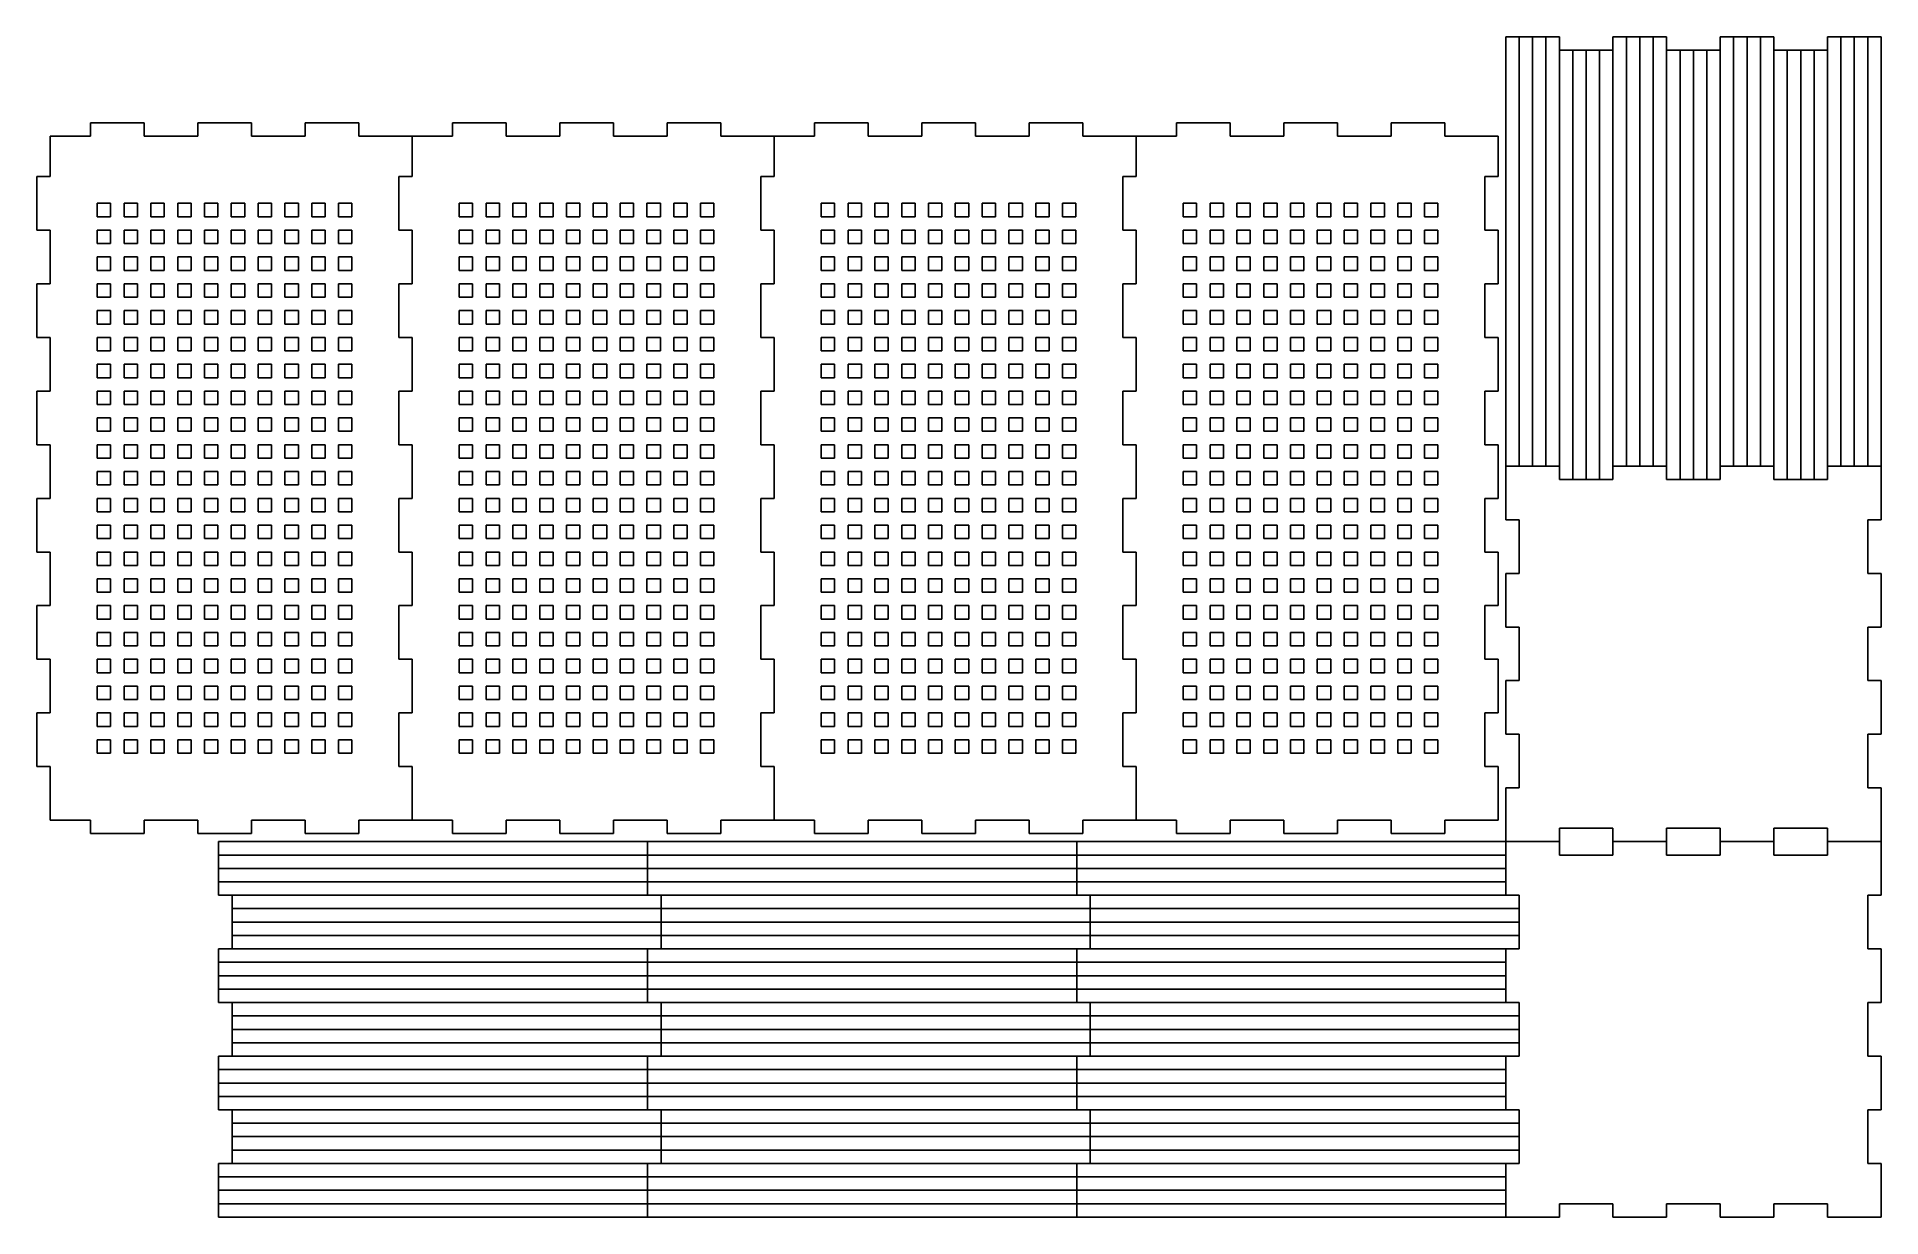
# Model space of a CAD drawing. Header units: inches. Extents: x 15 to 49.4, y 69.5 to 91.5.
import ezdxf

# ---------------------------------------------------------------- set-up
doc = ezdxf.new("R2010")
doc.units = ezdxf.units.IN
doc.header["$MEASUREMENT"] = 0
for name, color, linetype in [('Cut 1', 5, 'Continuous'), ('Cut 2', 1, 'Continuous'), ('Cut 3', 6, 'Continuous')]:
    doc.layers.add(name, color=color, linetype=linetype)

# ---------------------------------------------------------------- blocks, each defined once
blk = doc.blocks.new('*U11')
for p, q in [((-0.125, 0.125), (0.125, 0.125)), ((-0.125, -0.125), (-0.125, 0.125)), ((0.125, 0.125), (0.125, -0.125)), ((0.125, -0.125), (-0.125, -0.125))]:
    blk.add_line(p, q)
blk = doc.blocks.new('*U12')
at = {"layer": 'Cut 2', "color": 0, "linetype": 'ByBlock', "lineweight": -2, "transparency": 16777216}
for p in [(0, 0), (0.5, 0), (1, 0), (1.5, 0), (2, 0), (2.5, 0), (3, 0), (3.5, 0), (4, 0), (4.5, 0), (0, -0.5), (0.5, -0.5), (1, -0.5), (1.5, -0.5), (2, -0.5), (2.5, -0.5), (3, -0.5), (3.5, -0.5), (4, -0.5), (4.5, -0.5), (0, -1), (0.5, -1), (1, -1), (1.5, -1), (2, -1), (2.5, -1), (3, -1), (3.5, -1), (4, -1), (4.5, -1), (0, -1.5), (0.5, -1.5), (1, -1.5), (1.5, -1.5), (2, -1.5), (2.5, -1.5), (3, -1.5), (3.5, -1.5), (4, -1.5), (4.5, -1.5), (0, -2), (0.5, -2), (1, -2), (1.5, -2), (2, -2), (2.5, -2), (3, -2), (3.5, -2), (4, -2), (4.5, -2), (0, -2.5), (0.5, -2.5), (1, -2.5), (1.5, -2.5), (2, -2.5), (2.5, -2.5), (3, -2.5), (3.5, -2.5), (4, -2.5), (4.5, -2.5), (0, -3), (0.5, -3), (1, -3), (1.5, -3), (2, -3), (2.5, -3), (3, -3), (3.5, -3), (4, -3), (4.5, -3), (0, -3.5), (0.5, -3.5), (1, -3.5), (1.5, -3.5), (2, -3.5), (2.5, -3.5), (3, -3.5), (3.5, -3.5), (4, -3.5), (4.5, -3.5), (0, -4), (0.5, -4), (1, -4), (1.5, -4), (2, -4), (2.5, -4), (3, -4), (3.5, -4), (4, -4), (4.5, -4), (0, -4.5), (0.5, -4.5), (1, -4.5), (1.5, -4.5), (2, -4.5), (2.5, -4.5), (3, -4.5), (3.5, -4.5), (4, -4.5), (4.5, -4.5), (0, -5), (0.5, -5), (1, -5), (1.5, -5), (2, -5), (2.5, -5), (3, -5), (3.5, -5), (4, -5), (4.5, -5), (0, -5.5), (0.5, -5.5), (1, -5.5), (1.5, -5.5), (2, -5.5), (2.5, -5.5), (3, -5.5), (3.5, -5.5), (4, -5.5), (4.5, -5.5), (0, -6), (0.5, -6), (1, -6), (1.5, -6), (2, -6), (2.5, -6), (3, -6), (3.5, -6), (4, -6), (4.5, -6), (0, -6.5), (0.5, -6.5), (1, -6.5), (1.5, -6.5), (2, -6.5), (2.5, -6.5), (3, -6.5), (3.5, -6.5), (4, -6.5), (4.5, -6.5), (0, -7), (0.5, -7), (1, -7), (1.5, -7), (2, -7), (2.5, -7), (3, -7), (3.5, -7), (4, -7), (4.5, -7), (0, -7.5), (0.5, -7.5), (1, -7.5), (1.5, -7.5), (2, -7.5), (2.5, -7.5), (3, -7.5), (3.5, -7.5), (4, -7.5), (4.5, -7.5), (0, -8), (0.5, -8), (1, -8), (1.5, -8), (2, -8), (2.5, -8), (3, -8), (3.5, -8), (4, -8), (4.5, -8), (0, -8.5), (0.5, -8.5), (1, -8.5), (1.5, -8.5), (2, -8.5), (2.5, -8.5), (3, -8.5), (3.5, -8.5), (4, -8.5), (4.5, -8.5), (0, -9), (0.5, -9), (1, -9), (1.5, -9), (2, -9), (2.5, -9), (3, -9), (3.5, -9), (4, -9), (4.5, -9), (0, -9.5), (0.5, -9.5), (1, -9.5), (1.5, -9.5), (2, -9.5), (2.5, -9.5), (3, -9.5), (3.5, -9.5), (4, -9.5), (4.5, -9.5), (0, -10), (0.5, -10), (1, -10), (1.5, -10), (2, -10), (2.5, -10), (3, -10), (3.5, -10), (4, -10), (4.5, -10)]:
    blk.add_blockref('*U11', p, dxfattribs=at)
blk = doc.blocks.new('*U70')
for p, q in [((-0.125, 0.125), (0.125, 0.125)), ((-0.125, -0.125), (-0.125, 0.125)), ((0.125, 0.125), (0.125, -0.125)), ((0.125, -0.125), (-0.125, -0.125))]:
    blk.add_line(p, q)
blk = doc.blocks.new('*U72')
at = {"layer": 'Cut 2', "color": 0, "linetype": 'ByBlock', "lineweight": -2, "transparency": 16777216}
for p in [(0, 0), (0.5, 0), (1, 0), (1.5, 0), (2, 0), (2.5, 0), (3, 0), (3.5, 0), (4, 0), (4.5, 0), (0, -0.5), (0.5, -0.5), (1, -0.5), (1.5, -0.5), (2, -0.5), (2.5, -0.5), (3, -0.5), (3.5, -0.5), (4, -0.5), (4.5, -0.5), (0, -1), (0.5, -1), (1, -1), (1.5, -1), (2, -1), (2.5, -1), (3, -1), (3.5, -1), (4, -1), (4.5, -1), (0, -1.5), (0.5, -1.5), (1, -1.5), (1.5, -1.5), (2, -1.5), (2.5, -1.5), (3, -1.5), (3.5, -1.5), (4, -1.5), (4.5, -1.5), (0, -2), (0.5, -2), (1, -2), (1.5, -2), (2, -2), (2.5, -2), (3, -2), (3.5, -2), (4, -2), (4.5, -2), (0, -2.5), (0.5, -2.5), (1, -2.5), (1.5, -2.5), (2, -2.5), (2.5, -2.5), (3, -2.5), (3.5, -2.5), (4, -2.5), (4.5, -2.5), (0, -3), (0.5, -3), (1, -3), (1.5, -3), (2, -3), (2.5, -3), (3, -3), (3.5, -3), (4, -3), (4.5, -3), (0, -3.5), (0.5, -3.5), (1, -3.5), (1.5, -3.5), (2, -3.5), (2.5, -3.5), (3, -3.5), (3.5, -3.5), (4, -3.5), (4.5, -3.5), (0, -4), (0.5, -4), (1, -4), (1.5, -4), (2, -4), (2.5, -4), (3, -4), (3.5, -4), (4, -4), (4.5, -4), (0, -4.5), (0.5, -4.5), (1, -4.5), (1.5, -4.5), (2, -4.5), (2.5, -4.5), (3, -4.5), (3.5, -4.5), (4, -4.5), (4.5, -4.5), (0, -5), (0.5, -5), (1, -5), (1.5, -5), (2, -5), (2.5, -5), (3, -5), (3.5, -5), (4, -5), (4.5, -5), (0, -5.5), (0.5, -5.5), (1, -5.5), (1.5, -5.5), (2, -5.5), (2.5, -5.5), (3, -5.5), (3.5, -5.5), (4, -5.5), (4.5, -5.5), (0, -6), (0.5, -6), (1, -6), (1.5, -6), (2, -6), (2.5, -6), (3, -6), (3.5, -6), (4, -6), (4.5, -6), (0, -6.5), (0.5, -6.5), (1, -6.5), (1.5, -6.5), (2, -6.5), (2.5, -6.5), (3, -6.5), (3.5, -6.5), (4, -6.5), (4.5, -6.5), (0, -7), (0.5, -7), (1, -7), (1.5, -7), (2, -7), (2.5, -7), (3, -7), (3.5, -7), (4, -7), (4.5, -7), (0, -7.5), (0.5, -7.5), (1, -7.5), (1.5, -7.5), (2, -7.5), (2.5, -7.5), (3, -7.5), (3.5, -7.5), (4, -7.5), (4.5, -7.5), (0, -8), (0.5, -8), (1, -8), (1.5, -8), (2, -8), (2.5, -8), (3, -8), (3.5, -8), (4, -8), (4.5, -8), (0, -8.5), (0.5, -8.5), (1, -8.5), (1.5, -8.5), (2, -8.5), (2.5, -8.5), (3, -8.5), (3.5, -8.5), (4, -8.5), (4.5, -8.5), (0, -9), (0.5, -9), (1, -9), (1.5, -9), (2, -9), (2.5, -9), (3, -9), (3.5, -9), (4, -9), (4.5, -9), (0, -9.5), (0.5, -9.5), (1, -9.5), (1.5, -9.5), (2, -9.5), (2.5, -9.5), (3, -9.5), (3.5, -9.5), (4, -9.5), (4.5, -9.5), (0, -10), (0.5, -10), (1, -10), (1.5, -10), (2, -10), (2.5, -10), (3, -10), (3.5, -10), (4, -10), (4.5, -10)]:
    blk.add_blockref('*U70', p, dxfattribs=at)
blk = doc.blocks.new('*U77')
for p, q in [((-0.125, 0.125), (0.125, 0.125)), ((-0.125, -0.125), (-0.125, 0.125)), ((0.125, 0.125), (0.125, -0.125)), ((0.125, -0.125), (-0.125, -0.125))]:
    blk.add_line(p, q)
blk = doc.blocks.new('*U79')
at = {"layer": 'Cut 2', "color": 0, "linetype": 'ByBlock', "lineweight": -2, "transparency": 16777216}
for p in [(0, 0), (0.5, 0), (1, 0), (1.5, 0), (2, 0), (2.5, 0), (3, 0), (3.5, 0), (4, 0), (4.5, 0), (0, -0.5), (0.5, -0.5), (1, -0.5), (1.5, -0.5), (2, -0.5), (2.5, -0.5), (3, -0.5), (3.5, -0.5), (4, -0.5), (4.5, -0.5), (0, -1), (0.5, -1), (1, -1), (1.5, -1), (2, -1), (2.5, -1), (3, -1), (3.5, -1), (4, -1), (4.5, -1), (0, -1.5), (0.5, -1.5), (1, -1.5), (1.5, -1.5), (2, -1.5), (2.5, -1.5), (3, -1.5), (3.5, -1.5), (4, -1.5), (4.5, -1.5), (0, -2), (0.5, -2), (1, -2), (1.5, -2), (2, -2), (2.5, -2), (3, -2), (3.5, -2), (4, -2), (4.5, -2), (0, -2.5), (0.5, -2.5), (1, -2.5), (1.5, -2.5), (2, -2.5), (2.5, -2.5), (3, -2.5), (3.5, -2.5), (4, -2.5), (4.5, -2.5), (0, -3), (0.5, -3), (1, -3), (1.5, -3), (2, -3), (2.5, -3), (3, -3), (3.5, -3), (4, -3), (4.5, -3), (0, -3.5), (0.5, -3.5), (1, -3.5), (1.5, -3.5), (2, -3.5), (2.5, -3.5), (3, -3.5), (3.5, -3.5), (4, -3.5), (4.5, -3.5), (0, -4), (0.5, -4), (1, -4), (1.5, -4), (2, -4), (2.5, -4), (3, -4), (3.5, -4), (4, -4), (4.5, -4), (0, -4.5), (0.5, -4.5), (1, -4.5), (1.5, -4.5), (2, -4.5), (2.5, -4.5), (3, -4.5), (3.5, -4.5), (4, -4.5), (4.5, -4.5), (0, -5), (0.5, -5), (1, -5), (1.5, -5), (2, -5), (2.5, -5), (3, -5), (3.5, -5), (4, -5), (4.5, -5), (0, -5.5), (0.5, -5.5), (1, -5.5), (1.5, -5.5), (2, -5.5), (2.5, -5.5), (3, -5.5), (3.5, -5.5), (4, -5.5), (4.5, -5.5), (0, -6), (0.5, -6), (1, -6), (1.5, -6), (2, -6), (2.5, -6), (3, -6), (3.5, -6), (4, -6), (4.5, -6), (0, -6.5), (0.5, -6.5), (1, -6.5), (1.5, -6.5), (2, -6.5), (2.5, -6.5), (3, -6.5), (3.5, -6.5), (4, -6.5), (4.5, -6.5), (0, -7), (0.5, -7), (1, -7), (1.5, -7), (2, -7), (2.5, -7), (3, -7), (3.5, -7), (4, -7), (4.5, -7), (0, -7.5), (0.5, -7.5), (1, -7.5), (1.5, -7.5), (2, -7.5), (2.5, -7.5), (3, -7.5), (3.5, -7.5), (4, -7.5), (4.5, -7.5), (0, -8), (0.5, -8), (1, -8), (1.5, -8), (2, -8), (2.5, -8), (3, -8), (3.5, -8), (4, -8), (4.5, -8), (0, -8.5), (0.5, -8.5), (1, -8.5), (1.5, -8.5), (2, -8.5), (2.5, -8.5), (3, -8.5), (3.5, -8.5), (4, -8.5), (4.5, -8.5), (0, -9), (0.5, -9), (1, -9), (1.5, -9), (2, -9), (2.5, -9), (3, -9), (3.5, -9), (4, -9), (4.5, -9), (0, -9.5), (0.5, -9.5), (1, -9.5), (1.5, -9.5), (2, -9.5), (2.5, -9.5), (3, -9.5), (3.5, -9.5), (4, -9.5), (4.5, -9.5), (0, -10), (0.5, -10), (1, -10), (1.5, -10), (2, -10), (2.5, -10), (3, -10), (3.5, -10), (4, -10), (4.5, -10)]:
    blk.add_blockref('*U77', p, dxfattribs=at)
blk = doc.blocks.new('*U85')
for p, q in [((-0.125, 0.125), (0.125, 0.125)), ((-0.125, -0.125), (-0.125, 0.125)), ((0.125, 0.125), (0.125, -0.125)), ((0.125, -0.125), (-0.125, -0.125))]:
    blk.add_line(p, q)
blk = doc.blocks.new('*U86')
at = {"layer": 'Cut 2', "color": 0, "linetype": 'ByBlock', "lineweight": -2, "transparency": 16777216}
for p in [(0, 0), (0.5, 0), (1, 0), (1.5, 0), (2, 0), (2.5, 0), (3, 0), (3.5, 0), (4, 0), (4.5, 0), (0, -0.5), (0.5, -0.5), (1, -0.5), (1.5, -0.5), (2, -0.5), (2.5, -0.5), (3, -0.5), (3.5, -0.5), (4, -0.5), (4.5, -0.5), (0, -1), (0.5, -1), (1, -1), (1.5, -1), (2, -1), (2.5, -1), (3, -1), (3.5, -1), (4, -1), (4.5, -1), (0, -1.5), (0.5, -1.5), (1, -1.5), (1.5, -1.5), (2, -1.5), (2.5, -1.5), (3, -1.5), (3.5, -1.5), (4, -1.5), (4.5, -1.5), (0, -2), (0.5, -2), (1, -2), (1.5, -2), (2, -2), (2.5, -2), (3, -2), (3.5, -2), (4, -2), (4.5, -2), (0, -2.5), (0.5, -2.5), (1, -2.5), (1.5, -2.5), (2, -2.5), (2.5, -2.5), (3, -2.5), (3.5, -2.5), (4, -2.5), (4.5, -2.5), (0, -3), (0.5, -3), (1, -3), (1.5, -3), (2, -3), (2.5, -3), (3, -3), (3.5, -3), (4, -3), (4.5, -3), (0, -3.5), (0.5, -3.5), (1, -3.5), (1.5, -3.5), (2, -3.5), (2.5, -3.5), (3, -3.5), (3.5, -3.5), (4, -3.5), (4.5, -3.5), (0, -4), (0.5, -4), (1, -4), (1.5, -4), (2, -4), (2.5, -4), (3, -4), (3.5, -4), (4, -4), (4.5, -4), (0, -4.5), (0.5, -4.5), (1, -4.5), (1.5, -4.5), (2, -4.5), (2.5, -4.5), (3, -4.5), (3.5, -4.5), (4, -4.5), (4.5, -4.5), (0, -5), (0.5, -5), (1, -5), (1.5, -5), (2, -5), (2.5, -5), (3, -5), (3.5, -5), (4, -5), (4.5, -5), (0, -5.5), (0.5, -5.5), (1, -5.5), (1.5, -5.5), (2, -5.5), (2.5, -5.5), (3, -5.5), (3.5, -5.5), (4, -5.5), (4.5, -5.5), (0, -6), (0.5, -6), (1, -6), (1.5, -6), (2, -6), (2.5, -6), (3, -6), (3.5, -6), (4, -6), (4.5, -6), (0, -6.5), (0.5, -6.5), (1, -6.5), (1.5, -6.5), (2, -6.5), (2.5, -6.5), (3, -6.5), (3.5, -6.5), (4, -6.5), (4.5, -6.5), (0, -7), (0.5, -7), (1, -7), (1.5, -7), (2, -7), (2.5, -7), (3, -7), (3.5, -7), (4, -7), (4.5, -7), (0, -7.5), (0.5, -7.5), (1, -7.5), (1.5, -7.5), (2, -7.5), (2.5, -7.5), (3, -7.5), (3.5, -7.5), (4, -7.5), (4.5, -7.5), (0, -8), (0.5, -8), (1, -8), (1.5, -8), (2, -8), (2.5, -8), (3, -8), (3.5, -8), (4, -8), (4.5, -8), (0, -8.5), (0.5, -8.5), (1, -8.5), (1.5, -8.5), (2, -8.5), (2.5, -8.5), (3, -8.5), (3.5, -8.5), (4, -8.5), (4.5, -8.5), (0, -9), (0.5, -9), (1, -9), (1.5, -9), (2, -9), (2.5, -9), (3, -9), (3.5, -9), (4, -9), (4.5, -9), (0, -9.5), (0.5, -9.5), (1, -9.5), (1.5, -9.5), (2, -9.5), (2.5, -9.5), (3, -9.5), (3.5, -9.5), (4, -9.5), (4.5, -9.5), (0, -10), (0.5, -10), (1, -10), (1.5, -10), (2, -10), (2.5, -10), (3, -10), (3.5, -10), (4, -10), (4.5, -10)]:
    blk.add_blockref('*U85', p, dxfattribs=at)

msp = doc.modelspace()

# ---------------------------------------------------------------- linework, layer by layer
at = {"layer": 'Cut 1'}
for p, q in [((42.626, 86.534), (42.626, 83.534)), ((42.876, 86.534), (42.876, 83.534)), ((43.126, 86.534), (43.126, 83.534)), ((43.376, 86.534), (43.376, 83.284)), ((43.626, 86.534), (43.626, 83.284)), ((43.876, 86.534), (43.876, 83.284)), ((44.126, 86.534), (44.126, 83.284)), ((44.376, 86.534), (44.376, 83.284)), ((44.626, 86.534), (44.626, 83.534)), ((44.876, 86.534), (44.876, 83.534)), ((45.126, 86.534), (45.126, 83.534)), ((45.376, 86.534), (45.376, 83.284)), ((45.626, 86.534), (45.626, 83.284)), ((45.876, 86.534), (45.876, 83.284)), ((46.126, 86.534), (46.126, 83.284)), ((46.376, 86.534), (46.376, 83.284)), ((46.626, 86.534), (46.626, 83.534)), ((46.876, 86.534), (46.876, 83.534)), ((47.126, 86.534), (47.126, 83.534)), ((47.376, 86.534), (47.376, 83.284)), ((47.626, 86.534), (47.626, 83.284)), ((47.876, 86.534), (47.876, 83.284)), ((48.126, 86.534), (48.126, 83.284)), ((48.376, 86.534), (48.376, 83.284)), ((48.626, 86.534), (48.626, 83.534)), ((48.876, 86.534), (48.876, 83.534)), ((49.126, 86.534), (49.126, 83.534)), ((23.376, 76.284), (26.376, 76.284)), ((23.376, 76.034), (26.376, 76.034)), ((31.376, 76.284), (34.376, 76.284)), ((31.376, 76.034), (34.376, 76.034)), ((39.376, 76.284), (42.376, 76.284)), ((39.376, 76.034), (42.376, 76.034)), ((23.376, 75.784), (26.376, 75.784)), ((31.376, 75.784), (34.376, 75.784)), ((39.376, 75.784), (42.376, 75.784)), ((23.376, 75.534), (26.376, 75.534)), ((31.376, 75.534), (34.376, 75.534)), ((39.376, 75.534), (42.376, 75.534)), ((23.376, 75.284), (26.626, 75.284)), ((23.376, 75.034), (26.626, 75.034)), ((31.376, 75.284), (34.626, 75.284)), ((31.376, 75.034), (34.626, 75.034)), ((39.376, 75.284), (42.626, 75.284)), ((39.376, 75.034), (42.626, 75.034)), ((23.376, 74.784), (26.626, 74.784)), ((31.376, 74.784), (34.626, 74.784)), ((39.376, 74.784), (42.626, 74.784)), ((23.376, 74.534), (26.376, 74.534)), ((23.376, 74.284), (26.376, 74.284)), ((31.376, 74.534), (34.376, 74.534)), ((31.376, 74.284), (34.376, 74.284)), ((39.376, 74.534), (42.376, 74.534)), ((39.376, 74.284), (42.376, 74.284)), ((23.376, 74.034), (26.376, 74.034)), ((31.376, 74.034), (34.376, 74.034)), ((39.376, 74.034), (42.376, 74.034)), ((23.376, 73.784), (26.376, 73.784)), ((31.376, 73.784), (34.376, 73.784)), ((39.376, 73.784), (42.376, 73.784)), ((23.376, 73.534), (26.376, 73.534)), ((23.376, 73.284), (26.626, 73.284)), ((31.376, 73.534), (34.376, 73.534)), ((31.376, 73.284), (34.626, 73.284)), ((39.376, 73.534), (42.376, 73.534)), ((39.376, 73.284), (42.626, 73.284)), ((23.376, 73.034), (26.626, 73.034)), ((31.376, 73.034), (34.626, 73.034)), ((39.376, 73.034), (42.626, 73.034)), ((23.376, 72.784), (26.626, 72.784)), ((31.376, 72.784), (34.626, 72.784)), ((39.376, 72.784), (42.626, 72.784)), ((23.376, 72.534), (26.376, 72.534)), ((23.376, 72.284), (26.376, 72.284)), ((31.376, 72.534), (34.376, 72.534)), ((31.376, 72.284), (34.376, 72.284)), ((39.376, 72.534), (42.376, 72.534)), ((39.376, 72.284), (42.376, 72.284)), ((23.376, 72.034), (26.376, 72.034)), ((31.376, 72.034), (34.376, 72.034)), ((39.376, 72.034), (42.376, 72.034)), ((23.376, 71.784), (26.376, 71.784)), ((23.376, 71.534), (26.376, 71.534)), ((31.376, 71.784), (34.376, 71.784)), ((31.376, 71.534), (34.376, 71.534)), ((39.376, 71.784), (42.376, 71.784)), ((39.376, 71.534), (42.376, 71.534)), ((23.376, 71.284), (26.626, 71.284)), ((31.376, 71.284), (34.626, 71.284)), ((39.376, 71.284), (42.626, 71.284)), ((23.376, 71.034), (26.626, 71.034)), ((31.376, 71.034), (34.626, 71.034)), ((39.376, 71.034), (42.626, 71.034)), ((23.376, 70.784), (26.626, 70.784)), ((23.376, 70.534), (26.376, 70.534)), ((31.376, 70.784), (34.626, 70.784)), ((31.376, 70.534), (34.376, 70.534)), ((39.376, 70.784), (42.626, 70.784)), ((39.376, 70.534), (42.376, 70.534)), ((23.376, 70.284), (26.376, 70.284)), ((31.376, 70.284), (34.376, 70.284)), ((39.376, 70.284), (42.376, 70.284)), ((23.376, 70.034), (26.376, 70.034)), ((31.376, 70.034), (34.376, 70.034)), ((39.376, 70.034), (42.376, 70.034)), ((23.376, 69.784), (26.376, 69.784)), ((31.376, 69.784), (34.376, 69.784)), ((39.376, 69.784), (42.376, 69.784))]:
    msp.add_line(p, q, dxfattribs=at)
at = {"layer": 'Cut 2'}
for p, q in [((42.626, 86.534), (42.626, 91.534)), ((42.876, 91.534), (42.876, 86.534)), ((43.126, 86.534), (43.126, 91.534)), ((44.626, 86.534), (44.626, 91.534)), ((44.876, 91.534), (44.876, 86.534)), ((45.126, 86.534), (45.126, 91.534)), ((46.626, 86.534), (46.626, 91.534)), ((46.876, 91.534), (46.876, 86.534)), ((47.126, 86.534), (47.126, 91.534)), ((48.626, 86.534), (48.626, 91.534)), ((48.876, 91.534), (48.876, 86.534)), ((49.126, 86.534), (49.126, 91.534)), ((43.376, 86.534), (43.376, 91.284)), ((43.626, 86.534), (43.626, 91.284)), ((43.876, 91.284), (43.876, 86.534)), ((44.126, 86.534), (44.126, 91.284)), ((44.376, 86.534), (44.376, 91.284)), ((45.376, 86.534), (45.376, 91.284)), ((45.626, 86.534), (45.626, 91.284)), ((45.876, 91.284), (45.876, 86.534)), ((46.126, 86.534), (46.126, 91.284)), ((46.376, 89.534), (46.376, 91.284)), ((47.376, 86.534), (47.376, 91.284)), ((47.626, 86.534), (47.626, 91.284)), ((47.876, 91.284), (47.876, 86.534)), ((48.126, 86.534), (48.126, 91.284)), ((48.376, 89.534), (48.376, 91.284)), ((46.376, 86.534), (46.376, 89.534)), ((48.376, 89.534), (48.376, 86.534)), ((23.376, 76.284), (18.376, 76.284)), ((18.376, 76.034), (23.376, 76.034)), ((31.376, 76.284), (26.376, 76.284)), ((26.376, 76.034), (31.376, 76.034)), ((39.376, 76.284), (34.376, 76.284)), ((34.376, 76.034), (39.376, 76.034)), ((23.376, 75.784), (18.376, 75.784)), ((31.376, 75.784), (26.376, 75.784)), ((39.376, 75.784), (34.376, 75.784)), ((20.376, 75.534), (18.626, 75.534)), ((20.376, 75.534), (23.376, 75.534)), ((28.376, 75.534), (26.626, 75.534)), ((28.376, 75.534), (31.376, 75.534)), ((36.376, 75.534), (34.626, 75.534)), ((36.376, 75.534), (39.376, 75.534)), ((23.376, 75.284), (18.626, 75.284)), ((18.626, 75.034), (23.376, 75.034)), ((31.376, 75.284), (26.626, 75.284)), ((26.626, 75.034), (31.376, 75.034)), ((39.376, 75.284), (34.626, 75.284)), ((34.626, 75.034), (39.376, 75.034)), ((23.376, 74.784), (18.626, 74.784)), ((31.376, 74.784), (26.626, 74.784)), ((39.376, 74.784), (34.626, 74.784)), ((23.376, 74.284), (18.376, 74.284)), ((23.376, 74.534), (18.626, 74.534)), ((31.376, 74.284), (26.376, 74.284)), ((31.376, 74.534), (26.626, 74.534)), ((39.376, 74.284), (34.376, 74.284)), ((39.376, 74.534), (34.626, 74.534)), ((18.376, 74.034), (23.376, 74.034)), ((26.376, 74.034), (31.376, 74.034)), ((34.376, 74.034), (39.376, 74.034)), ((23.376, 73.784), (18.376, 73.784)), ((31.376, 73.784), (26.376, 73.784)), ((39.376, 73.784), (34.376, 73.784)), ((20.376, 73.534), (18.626, 73.534)), ((23.376, 73.284), (18.626, 73.284)), ((23.376, 73.534), (20.376, 73.534)), ((28.376, 73.534), (26.626, 73.534)), ((31.376, 73.284), (26.626, 73.284)), ((31.376, 73.534), (28.376, 73.534)), ((36.376, 73.534), (34.626, 73.534)), ((39.376, 73.284), (34.626, 73.284)), ((39.376, 73.534), (36.376, 73.534)), ((18.626, 73.034), (23.376, 73.034)), ((26.626, 73.034), (31.376, 73.034)), ((34.626, 73.034), (39.376, 73.034)), ((23.376, 72.784), (18.626, 72.784)), ((31.376, 72.784), (26.626, 72.784)), ((39.376, 72.784), (34.626, 72.784)), ((23.376, 72.284), (18.376, 72.284)), ((23.376, 72.534), (18.626, 72.534)), ((31.376, 72.284), (26.376, 72.284)), ((31.376, 72.534), (26.626, 72.534)), ((39.376, 72.284), (34.376, 72.284)), ((39.376, 72.534), (34.626, 72.534)), ((18.376, 72.034), (23.376, 72.034)), ((26.376, 72.034), (31.376, 72.034)), ((34.376, 72.034), (39.376, 72.034)), ((23.376, 71.784), (18.376, 71.784)), ((23.376, 71.534), (18.626, 71.534)), ((31.376, 71.784), (26.376, 71.784)), ((31.376, 71.534), (26.626, 71.534)), ((39.376, 71.784), (34.376, 71.784)), ((39.376, 71.534), (34.626, 71.534)), ((23.376, 71.284), (18.626, 71.284)), ((31.376, 71.284), (26.626, 71.284)), ((39.376, 71.284), (34.626, 71.284)), ((18.626, 71.034), (23.376, 71.034)), ((26.626, 71.034), (31.376, 71.034)), ((34.626, 71.034), (39.376, 71.034)), ((23.376, 70.784), (18.626, 70.784)), ((23.376, 70.534), (18.626, 70.534)), ((31.376, 70.784), (26.626, 70.784)), ((31.376, 70.534), (26.626, 70.534)), ((39.376, 70.784), (34.626, 70.784)), ((39.376, 70.534), (34.626, 70.534)), ((23.376, 70.284), (18.376, 70.284)), ((31.376, 70.284), (26.376, 70.284)), ((39.376, 70.284), (34.376, 70.284)), ((18.376, 70.034), (23.376, 70.034)), ((26.376, 70.034), (31.376, 70.034)), ((34.376, 70.034), (39.376, 70.034)), ((23.376, 69.784), (18.376, 69.784)), ((31.376, 69.784), (26.376, 69.784)), ((39.376, 69.784), (34.376, 69.784))]:
    msp.add_line(p, q, dxfattribs=at)
at = {"layer": 'Cut 3'}
for p, q in [((42.376, 89.534), (42.376, 91.534)), ((42.376, 91.534), (43.376, 91.534)), ((43.376, 91.534), (43.376, 91.284)), ((45.376, 91.534), (44.376, 91.534)), ((44.376, 91.534), (44.376, 91.284)), ((45.376, 91.534), (45.376, 91.284)), ((47.376, 91.534), (46.376, 91.534)), ((46.376, 91.534), (46.376, 91.284)), ((47.376, 91.534), (47.376, 91.284)), ((49.376, 91.534), (48.376, 91.534)), ((48.376, 91.534), (48.376, 91.284)), ((49.376, 89.534), (49.376, 91.534)), ((44.376, 91.284), (43.376, 91.284)), ((46.376, 91.284), (45.376, 91.284)), ((48.376, 91.284), (47.376, 91.284)), ((15.988, 89.682), (15.988, 89.932)), ((15.988, 89.932), (16.988, 89.932)), ((16.988, 89.932), (16.988, 89.682)), ((17.988, 89.682), (17.988, 89.932)), ((17.988, 89.932), (18.988, 89.932)), ((18.988, 89.932), (17.988, 89.932)), ((18.988, 89.932), (18.988, 89.682)), ((19.988, 89.682), (19.988, 89.932)), ((19.988, 89.932), (20.988, 89.932)), ((20.988, 89.932), (20.988, 89.682)), ((22.738, 89.682), (22.738, 89.932)), ((22.738, 89.932), (23.738, 89.932)), ((23.738, 89.932), (23.738, 89.682)), ((24.738, 89.682), (24.738, 89.932)), ((24.738, 89.932), (25.738, 89.932)), ((25.738, 89.932), (25.738, 89.682)), ((26.738, 89.682), (26.738, 89.932)), ((26.738, 89.932), (27.738, 89.932)), ((27.738, 89.932), (27.738, 89.682)), ((29.488, 89.682), (29.488, 89.932)), ((29.488, 89.932), (30.488, 89.932)), ((30.488, 89.932), (30.488, 89.682)), ((31.488, 89.682), (31.488, 89.932)), ((31.488, 89.932), (32.488, 89.932)), ((32.488, 89.932), (32.488, 89.682)), ((33.488, 89.682), (33.488, 89.932)), ((33.488, 89.932), (34.488, 89.932)), ((34.488, 89.932), (34.488, 89.682)), ((36.238, 89.682), (36.238, 89.932)), ((36.238, 89.932), (37.238, 89.932)), ((37.238, 89.932), (37.238, 89.682)), ((38.238, 89.682), (38.238, 89.932)), ((38.238, 89.932), (39.238, 89.932)), ((39.238, 89.932), (39.238, 89.682)), ((40.238, 89.682), (40.238, 89.932)), ((40.238, 89.932), (41.238, 89.932)), ((41.238, 89.932), (41.238, 89.682)), ((15.988, 89.682), (15.238, 89.682)), ((15.238, 88.932), (15.238, 89.682)), ((16.988, 89.682), (17.988, 89.682)), ((17.988, 89.682), (16.988, 89.682)), ((18.988, 89.682), (19.988, 89.682)), ((20.988, 89.682), (21.988, 89.682)), ((20.988, 89.682), (21.988, 89.682)), ((22.738, 89.682), (21.988, 89.682)), ((21.988, 88.932), (21.988, 89.682)), ((23.738, 89.682), (24.738, 89.682)), ((25.738, 89.682), (26.738, 89.682)), ((27.738, 89.682), (28.738, 89.682)), ((27.738, 89.682), (28.738, 89.682)), ((29.488, 89.682), (28.738, 89.682)), ((28.738, 88.932), (28.738, 89.682)), ((30.488, 89.682), (31.488, 89.682)), ((32.488, 89.682), (33.488, 89.682)), ((34.488, 89.682), (35.488, 89.682)), ((34.488, 89.682), (35.488, 89.682)), ((35.238, 89.682), (35.488, 89.682)), ((36.238, 89.682), (35.488, 89.682)), ((35.488, 88.932), (35.488, 89.682)), ((37.238, 89.682), (38.238, 89.682)), ((39.238, 89.682), (40.238, 89.682)), ((41.238, 89.682), (42.238, 89.682)), ((41.238, 89.682), (42.238, 89.682)), ((42.238, 88.932), (42.238, 89.682)), ((42.376, 89.534), (42.376, 83.534)), ((49.376, 89.534), (49.376, 83.534)), ((14.988, 87.932), (14.988, 88.932)), ((14.988, 88.932), (15.238, 88.932)), ((21.738, 87.932), (21.738, 88.932)), ((21.738, 88.932), (21.988, 88.932)), ((28.488, 87.932), (28.488, 88.932)), ((28.488, 88.932), (28.738, 88.932)), ((35.238, 87.932), (35.238, 88.932)), ((35.238, 88.932), (35.488, 88.932)), ((41.988, 87.932), (41.988, 88.932)), ((41.988, 88.932), (42.238, 88.932)), ((15.238, 87.932), (14.988, 87.932)), ((15.238, 86.932), (15.238, 87.932)), ((15.238, 86.932), (15.238, 87.932)), ((21.988, 87.932), (21.738, 87.932)), ((21.988, 86.932), (21.988, 87.932)), ((21.988, 86.932), (21.988, 87.932)), ((28.738, 87.932), (28.488, 87.932)), ((28.738, 86.932), (28.738, 87.932)), ((28.738, 86.932), (28.738, 87.932)), ((35.488, 87.932), (35.238, 87.932)), ((35.488, 86.932), (35.488, 87.932)), ((35.488, 86.932), (35.488, 87.932)), ((42.238, 87.932), (41.988, 87.932)), ((42.238, 86.932), (42.238, 87.932)), ((42.238, 86.932), (42.238, 87.932)), ((14.988, 85.932), (14.988, 86.932)), ((14.988, 86.932), (15.238, 86.932)), ((21.738, 85.932), (21.738, 86.932)), ((21.738, 86.932), (21.988, 86.932)), ((28.488, 85.932), (28.488, 86.932)), ((28.488, 86.932), (28.738, 86.932)), ((35.238, 85.932), (35.238, 86.932)), ((35.238, 86.932), (35.488, 86.932)), ((41.988, 85.932), (41.988, 86.932)), ((41.988, 86.932), (42.238, 86.932)), ((15.238, 85.932), (14.988, 85.932)), ((15.238, 84.932), (15.238, 85.932)), ((21.988, 85.932), (21.738, 85.932)), ((21.988, 84.932), (21.988, 85.932)), ((28.738, 85.932), (28.488, 85.932)), ((28.738, 84.932), (28.738, 85.932)), ((35.488, 85.932), (35.238, 85.932)), ((35.488, 84.932), (35.488, 85.932)), ((42.238, 85.932), (41.988, 85.932)), ((42.238, 84.932), (42.238, 85.932)), ((14.988, 83.932), (14.988, 84.932)), ((14.988, 84.932), (15.238, 84.932)), ((21.738, 83.932), (21.738, 84.932)), ((21.738, 84.932), (21.988, 84.932)), ((28.488, 83.932), (28.488, 84.932)), ((28.488, 84.932), (28.738, 84.932)), ((35.238, 83.932), (35.238, 84.932)), ((35.238, 84.932), (35.488, 84.932)), ((41.988, 83.932), (41.988, 84.932)), ((41.988, 84.932), (42.238, 84.932)), ((15.238, 83.932), (14.988, 83.932)), ((15.238, 82.932), (15.238, 83.932)), ((21.988, 83.932), (21.738, 83.932)), ((21.988, 82.932), (21.988, 83.932)), ((28.738, 83.932), (28.488, 83.932)), ((28.738, 82.932), (28.738, 83.932)), ((35.488, 83.932), (35.238, 83.932)), ((35.488, 82.932), (35.488, 83.932)), ((42.238, 83.932), (41.988, 83.932)), ((42.238, 82.932), (42.238, 83.932)), ((43.376, 83.534), (42.376, 83.534)), ((42.376, 83.534), (42.376, 83.284)), ((42.376, 82.534), (42.376, 83.284)), ((44.376, 83.284), (43.376, 83.284)), ((45.376, 83.534), (44.376, 83.534)), ((46.376, 83.284), (45.376, 83.284)), ((47.376, 83.534), (46.376, 83.534)), ((48.376, 83.284), (47.376, 83.284)), ((49.376, 83.534), (48.376, 83.534)), ((49.376, 83.534), (49.376, 82.534)), ((14.988, 81.932), (14.988, 82.932)), ((14.988, 82.932), (15.238, 82.932)), ((21.738, 81.932), (21.738, 82.932)), ((21.738, 82.932), (21.988, 82.932)), ((28.488, 81.932), (28.488, 82.932)), ((28.488, 82.932), (28.738, 82.932)), ((35.238, 81.932), (35.238, 82.932)), ((35.238, 82.932), (35.488, 82.932)), ((41.988, 81.932), (41.988, 82.932)), ((41.988, 82.932), (42.238, 82.932)), ((42.376, 82.534), (42.626, 82.534)), ((42.626, 82.534), (42.626, 81.534)), ((49.376, 82.534), (49.126, 82.534)), ((49.126, 82.534), (49.126, 81.534)), ((15.238, 81.932), (14.988, 81.932)), ((15.238, 80.932), (15.238, 81.932)), ((15.238, 80.932), (15.238, 81.932)), ((21.988, 81.932), (21.738, 81.932)), ((21.988, 80.932), (21.988, 81.932)), ((21.988, 80.932), (21.988, 81.932)), ((28.738, 81.932), (28.488, 81.932)), ((28.738, 80.932), (28.738, 81.932)), ((28.738, 80.932), (28.738, 81.932)), ((35.488, 81.932), (35.238, 81.932)), ((35.488, 80.932), (35.488, 81.932)), ((35.488, 80.932), (35.488, 81.932)), ((42.238, 81.932), (41.988, 81.932)), ((42.238, 80.932), (42.238, 81.932)), ((42.238, 80.932), (42.238, 81.932)), ((42.626, 81.534), (42.376, 81.534)), ((42.376, 81.534), (42.376, 80.534)), ((49.126, 81.534), (49.376, 81.534)), ((49.376, 81.534), (49.376, 80.534)), ((14.988, 79.932), (14.988, 80.932)), ((14.988, 80.932), (15.238, 80.932)), ((21.738, 79.932), (21.738, 80.932)), ((21.738, 80.932), (21.988, 80.932)), ((28.488, 79.932), (28.488, 80.932)), ((28.488, 80.932), (28.738, 80.932)), ((35.238, 79.932), (35.238, 80.932)), ((35.238, 80.932), (35.488, 80.932)), ((41.988, 79.932), (41.988, 80.932)), ((41.988, 80.932), (42.238, 80.932)), ((42.376, 80.534), (42.626, 80.534)), ((42.626, 80.534), (42.626, 79.534)), ((49.376, 80.534), (49.126, 80.534)), ((49.126, 80.534), (49.126, 79.534)), ((15.238, 79.932), (14.988, 79.932)), ((15.238, 78.932), (15.238, 79.932)), ((21.988, 79.932), (21.738, 79.932)), ((21.988, 78.932), (21.988, 79.932)), ((28.738, 79.932), (28.488, 79.932)), ((28.738, 78.932), (28.738, 79.932)), ((35.488, 79.932), (35.238, 79.932)), ((35.488, 78.932), (35.488, 79.932)), ((42.238, 79.932), (41.988, 79.932)), ((42.238, 78.932), (42.238, 79.932)), ((42.626, 79.534), (42.376, 79.534)), ((42.376, 79.534), (42.376, 78.534)), ((49.126, 79.534), (49.376, 79.534)), ((49.376, 79.534), (49.376, 78.534)), ((14.988, 77.932), (14.988, 78.932)), ((14.988, 78.932), (15.238, 78.932)), ((21.738, 77.932), (21.738, 78.932)), ((21.738, 78.932), (21.988, 78.932)), ((28.488, 77.932), (28.488, 78.932)), ((28.488, 78.932), (28.738, 78.932)), ((35.238, 77.932), (35.238, 78.932)), ((35.238, 78.932), (35.488, 78.932)), ((41.988, 77.932), (41.988, 78.932)), ((41.988, 78.932), (42.238, 78.932)), ((42.376, 78.534), (42.626, 78.534)), ((42.626, 78.534), (42.626, 77.534)), ((49.376, 78.534), (49.126, 78.534)), ((49.126, 78.534), (49.126, 77.534)), ((15.238, 77.932), (14.988, 77.932)), ((15.238, 76.932), (15.238, 77.932)), ((21.988, 77.932), (21.738, 77.932)), ((21.988, 76.932), (21.988, 77.932)), ((28.738, 77.932), (28.488, 77.932)), ((28.738, 76.932), (28.738, 77.932)), ((35.488, 77.932), (35.238, 77.932)), ((35.488, 76.932), (35.488, 77.932)), ((42.238, 77.932), (41.988, 77.932)), ((42.238, 76.932), (42.238, 77.932)), ((42.626, 77.534), (42.376, 77.534)), ((42.376, 76.534), (42.376, 77.534)), ((49.126, 77.534), (49.376, 77.534)), ((49.376, 77.534), (49.376, 76.534)), ((49.376, 77.534), (49.376, 76.534)), ((15.238, 76.932), (15.988, 76.932)), ((15.988, 76.932), (15.988, 76.682)), ((16.988, 76.682), (16.988, 76.932)), ((16.988, 76.932), (17.988, 76.932)), ((17.988, 76.932), (17.988, 76.682)), ((18.988, 76.682), (18.988, 76.932)), ((18.988, 76.932), (19.988, 76.932)), ((19.988, 76.932), (19.988, 76.682)), ((20.988, 76.682), (20.988, 76.932)), ((20.988, 76.932), (21.988, 76.932)), ((20.988, 76.932), (21.988, 76.932)), ((21.988, 76.932), (22.738, 76.932)), ((22.738, 76.932), (22.738, 76.682)), ((23.738, 76.682), (23.738, 76.932)), ((23.738, 76.932), (24.738, 76.932)), ((24.738, 76.932), (24.738, 76.682)), ((25.738, 76.682), (25.738, 76.932)), ((25.738, 76.932), (26.738, 76.932)), ((26.738, 76.932), (26.738, 76.682)), ((27.738, 76.682), (27.738, 76.932)), ((27.738, 76.932), (28.738, 76.932)), ((27.738, 76.932), (28.738, 76.932)), ((28.738, 76.932), (29.488, 76.932)), ((29.488, 76.932), (29.488, 76.682)), ((30.488, 76.682), (30.488, 76.932)), ((30.488, 76.932), (31.488, 76.932)), ((31.488, 76.932), (31.488, 76.682)), ((32.488, 76.682), (32.488, 76.932)), ((32.488, 76.932), (33.488, 76.932)), ((33.488, 76.932), (33.488, 76.682)), ((34.488, 76.682), (34.488, 76.932)), ((34.488, 76.932), (35.488, 76.932)), ((34.488, 76.932), (35.488, 76.932)), ((35.488, 76.932), (36.238, 76.932)), ((36.238, 76.932), (36.238, 76.682)), ((37.238, 76.682), (37.238, 76.932)), ((37.238, 76.932), (38.238, 76.932)), ((38.238, 76.932), (38.238, 76.682)), ((39.238, 76.682), (39.238, 76.932)), ((39.238, 76.932), (40.238, 76.932)), ((40.238, 76.932), (40.238, 76.682)), ((41.238, 76.682), (41.238, 76.932)), ((41.238, 76.932), (42.238, 76.932)), ((41.238, 76.932), (42.238, 76.932)), ((44.376, 76.784), (43.376, 76.784)), ((43.376, 76.784), (43.376, 76.534)), ((44.376, 76.534), (44.376, 76.784)), ((46.376, 76.784), (45.376, 76.784)), ((45.376, 76.784), (45.376, 76.534)), ((46.376, 76.534), (46.376, 76.784)), ((48.376, 76.784), (47.376, 76.784)), ((47.376, 76.784), (47.376, 76.534)), ((48.376, 76.534), (48.376, 76.784)), ((15.988, 76.682), (16.988, 76.682)), ((17.988, 76.682), (18.988, 76.682)), ((20.376, 76.534), (18.376, 76.534)), ((18.376, 76.534), (18.376, 75.534)), ((19.988, 76.682), (20.988, 76.682)), ((20.376, 76.534), (26.376, 76.534)), ((22.738, 76.682), (23.738, 76.682)), ((24.738, 76.682), (25.738, 76.682)), ((28.376, 76.534), (26.376, 76.534)), ((26.376, 76.534), (26.376, 75.534)), ((26.738, 76.682), (27.738, 76.682)), ((28.376, 76.534), (34.376, 76.534)), ((29.488, 76.682), (30.488, 76.682)), ((31.488, 76.682), (32.488, 76.682)), ((33.488, 76.682), (34.488, 76.682)), ((36.376, 76.534), (34.376, 76.534)), ((34.376, 76.534), (34.376, 75.534)), ((36.238, 76.682), (37.238, 76.682)), ((36.376, 76.534), (42.376, 76.534)), ((38.238, 76.682), (39.238, 76.682)), ((40.238, 76.682), (41.238, 76.682)), ((43.376, 76.534), (42.376, 76.534)), ((43.376, 76.534), (42.376, 76.534)), ((42.376, 76.534), (42.376, 76.284)), ((43.376, 76.284), (43.376, 76.534)), ((44.376, 76.534), (44.376, 76.284)), ((45.376, 76.534), (44.376, 76.534)), ((45.376, 76.284), (45.376, 76.534)), ((46.376, 76.534), (46.376, 76.284)), ((47.376, 76.534), (46.376, 76.534)), ((47.376, 76.284), (47.376, 76.534)), ((48.376, 76.534), (48.376, 76.284)), ((49.376, 76.534), (48.376, 76.534)), ((49.376, 76.534), (49.376, 75.534)), ((42.376, 75.534), (42.376, 76.284)), ((44.376, 76.284), (43.376, 76.284)), ((46.376, 76.284), (45.376, 76.284)), ((48.376, 76.284), (47.376, 76.284)), ((18.376, 75.534), (18.626, 75.534)), ((18.626, 75.534), (18.626, 74.534)), ((26.376, 75.534), (26.626, 75.534)), ((26.626, 75.534), (26.626, 74.534)), ((34.376, 75.534), (34.626, 75.534)), ((34.626, 75.534), (34.626, 74.534)), ((42.376, 75.534), (42.626, 75.534)), ((42.626, 75.534), (42.626, 74.534)), ((49.376, 75.534), (49.126, 75.534)), ((49.126, 75.534), (49.126, 74.534)), ((18.376, 74.534), (18.376, 73.534)), ((18.376, 74.534), (18.626, 74.534)), ((26.376, 74.534), (26.376, 73.534)), ((26.376, 74.534), (26.626, 74.534)), ((34.376, 74.534), (34.376, 73.534)), ((34.376, 74.534), (34.626, 74.534)), ((42.626, 74.534), (42.376, 74.534)), ((42.376, 74.534), (42.376, 73.534)), ((49.126, 74.534), (49.376, 74.534)), ((49.376, 74.534), (49.376, 73.534)), ((18.376, 73.534), (18.626, 73.534)), ((18.626, 73.534), (18.626, 72.534)), ((26.376, 73.534), (26.626, 73.534)), ((26.626, 73.534), (26.626, 72.534)), ((34.376, 73.534), (34.626, 73.534)), ((34.626, 73.534), (34.626, 72.534)), ((42.376, 73.534), (42.626, 73.534)), ((42.626, 73.534), (42.626, 72.534)), ((49.376, 73.534), (49.126, 73.534)), ((49.126, 73.534), (49.126, 72.534)), ((18.376, 72.534), (18.376, 71.534)), ((18.376, 72.534), (18.626, 72.534)), ((26.376, 72.534), (26.376, 71.534)), ((26.376, 72.534), (26.626, 72.534)), ((34.376, 72.534), (34.376, 71.534)), ((34.376, 72.534), (34.626, 72.534)), ((42.626, 72.534), (42.376, 72.534)), ((42.376, 72.534), (42.376, 71.534)), ((49.126, 72.534), (49.376, 72.534)), ((49.376, 72.534), (49.376, 71.534)), ((18.376, 71.534), (18.626, 71.534)), ((18.626, 71.534), (18.626, 70.534)), ((26.376, 71.534), (26.626, 71.534)), ((26.626, 71.534), (26.626, 70.534)), ((34.376, 71.534), (34.626, 71.534)), ((34.626, 71.534), (34.626, 70.534)), ((42.376, 71.534), (42.626, 71.534)), ((42.626, 71.534), (42.626, 70.534)), ((49.376, 71.534), (49.126, 71.534)), ((49.126, 71.534), (49.126, 70.534)), ((18.376, 69.534), (18.376, 70.534)), ((18.376, 70.534), (18.626, 70.534)), ((26.376, 69.534), (26.376, 70.534)), ((26.376, 70.534), (26.626, 70.534)), ((34.376, 69.534), (34.376, 70.534)), ((34.376, 70.534), (34.626, 70.534)), ((42.626, 70.534), (42.376, 70.534)), ((42.376, 70.534), (42.376, 69.534)), ((42.376, 70.534), (42.376, 69.534)), ((49.126, 70.534), (49.376, 70.534)), ((49.376, 70.534), (49.376, 69.534)), ((49.376, 70.534), (49.376, 69.534)), ((20.376, 69.534), (18.376, 69.534)), ((20.376, 69.534), (26.376, 69.534)), ((28.376, 69.534), (26.376, 69.534)), ((28.376, 69.534), (34.376, 69.534)), ((36.376, 69.534), (34.376, 69.534)), ((36.376, 69.534), (42.376, 69.534)), ((43.376, 69.534), (42.376, 69.534)), ((43.376, 69.534), (42.376, 69.534)), ((44.376, 69.784), (43.376, 69.784)), ((43.376, 69.784), (43.376, 69.534)), ((44.376, 69.534), (44.376, 69.784)), ((45.376, 69.534), (44.376, 69.534)), ((46.376, 69.784), (45.376, 69.784)), ((45.376, 69.784), (45.376, 69.534)), ((46.376, 69.534), (46.376, 69.784)), ((47.376, 69.534), (46.376, 69.534)), ((48.376, 69.784), (47.376, 69.784)), ((47.376, 69.784), (47.376, 69.534)), ((48.376, 69.534), (48.376, 69.784)), ((49.376, 69.534), (48.376, 69.534))]:
    msp.add_line(p, q, dxfattribs=at)

# ---------------------------------------------------------------- block references
at = {"layer": 'Cut 2'}
for name, p in [('*U72', (16.238, 88.307)), ('*U79', (22.988, 88.307)), ('*U86', (29.738, 88.307)), ('*U12', (36.488, 88.307))]:
    msp.add_blockref(name, p, dxfattribs=at)

doc.saveas('drawing.dxf')
